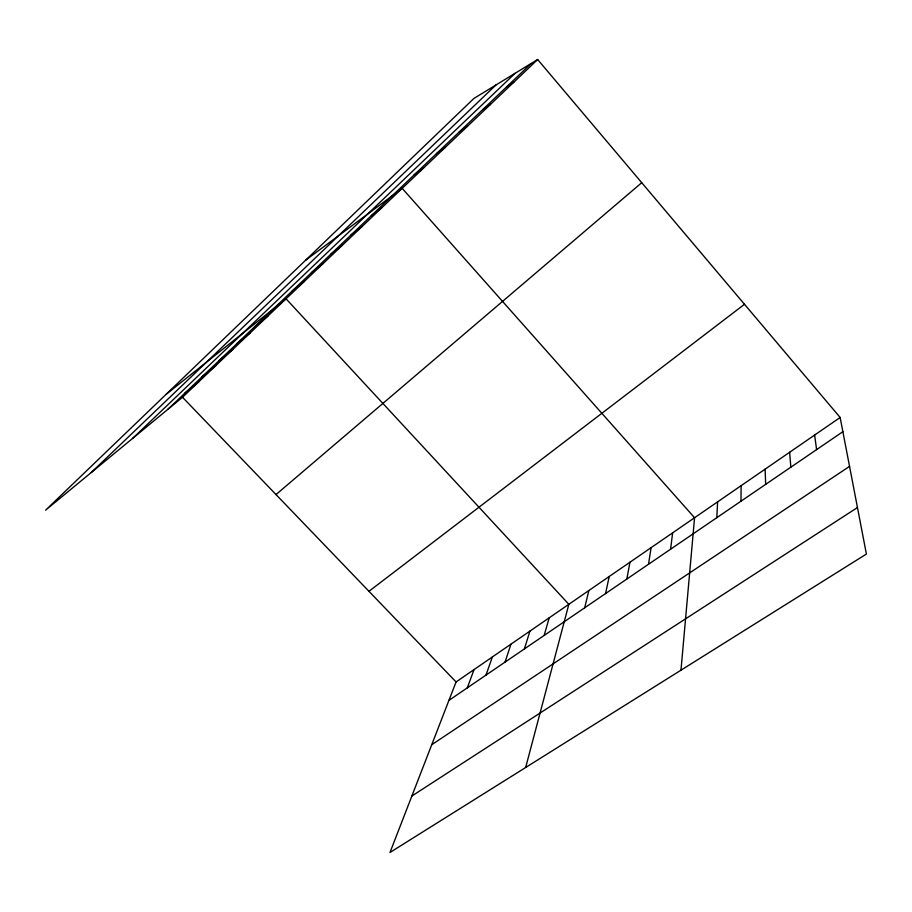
<?xml version="1.0" encoding="UTF-8"?>
<svg xmlns="http://www.w3.org/2000/svg" width="912" height="912" viewBox="0 0 912 912"><rect width="100%" height="100%" fill="white"/><g stroke="black" fill="none" stroke-linecap="round" stroke-linejoin="round"><path stroke-width="1.37" d="M740.977 501.19L741.137 485.663M716.809 517.674L717.619 501.862M680.979 670.195L694.568 517.742L402.192 188.351L305.543 260.296M670.605 549.195L672.623 532.847M648.512 564.266L651.088 547.679M626.829 579.052L629.953 562.225M605.568 593.552L609.205 576.509M584.706 607.78L588.844 590.543M525.665 767.482L568.849 604.303L286.049 298.805L166.166 394.28M544.133 635.459L549.206 617.834M524.4 648.911L529.918 631.115M505.02 662.135L510.971 644.157M485.993 675.108L492.355 656.982M467.297 687.865L474.058 669.579M840.146 417.491L456.068 681.959L389.994 852.469L866.4 554.04L840.146 417.491L537.658 59.531L473.864 98.473L45.6 510.184L182.514 397.256L537.658 59.531M91.291 472.496L495.854 85.055M132.536 438.49L515.086 73.313M167.888 409.328L531.137 63.521M276.017 494.566L641.729 182.696M184.646 393.368L198.987 381.604M201.723 377.112L215.756 365.655M219.131 360.548L232.834 349.41M236.869 343.653L250.241 332.857M254.95 326.439L267.98 315.997M292.205 290.974L304.471 281.284M311.391 272.711L323.258 263.42M330.965 254.083L342.41 245.214M350.938 235.057L361.939 226.632M368.972 591.307L744.488 304.289M371.321 215.654L381.866 207.685M414.048 174.979L423.578 168.013M436.438 153.672L445.421 147.242M459.317 131.887L467.731 126.027M448.932 700.382L842.882 431.695M482.722 109.611L490.531 104.344M431.764 744.694L849.551 466.374M411.859 796.039L857.462 507.539M506.65 86.822L513.832 82.194M182.514 397.256L456.068 681.959M814.633 435.07L816.593 449.616M789.632 452.272L790.852 467.172M765.134 469.144L765.658 484.363"/></g></svg>
